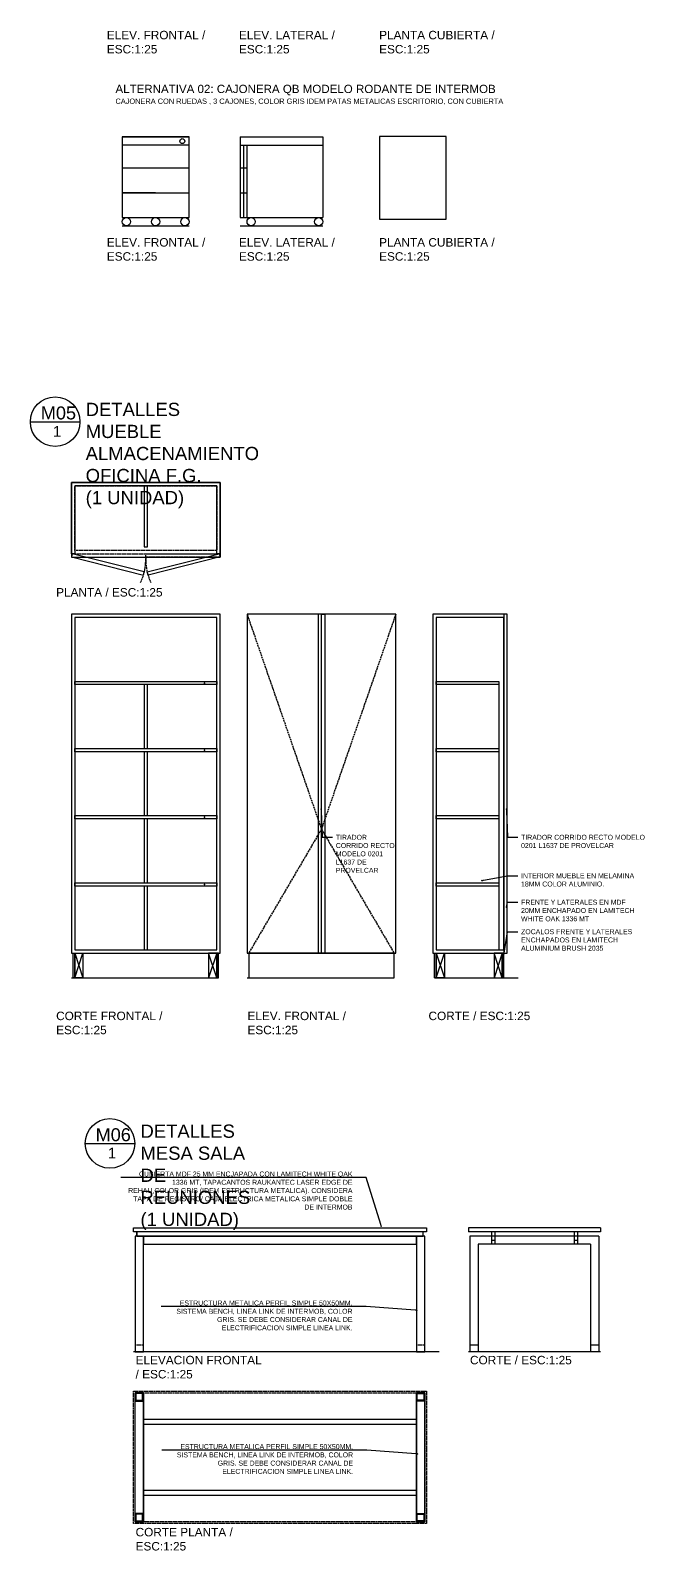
# Model space of a CAD drawing. Header units: millimetres. Extents: x 69942 to 103169, y 109869 to 150283.
# Drawn here: x 71195 to 74913, y 131430 to 140626 of the extents above; entities that cross this region are included whole.
import ezdxf
from ezdxf import colors
from ezdxf.entities.mleader import LeaderData, LeaderLine
from ezdxf.math import Vec2, Vec3

# ---------------------------------------------------------------- set-up
doc = ezdxf.new("R2010")
doc.units = ezdxf.units.MM
doc.header["$MEASUREMENT"] = 0
doc.linetypes.add('ACAD_ISO02W100', pattern=[15, 12, -3])
doc.layers.add('A-MUEBLES', color=1, linetype='Continuous')
doc.layers.add('A_COTAS 25', color=2, linetype='Continuous')
doc.styles.add('ARIAL', font='arial.ttf')
doc.styles.add('FMZ 100', font='arial.ttf', dxfattribs={"height": 16})
doc.styles.add('FMZ 20', font='arial.ttf', dxfattribs={"height": 3.2})

# ---------------------------------------------------------------- blocks, each defined once
blk = doc.blocks.new('_DOT')
at = {"color": 0, "linetype": 'ByBlock'}
blk.add_line((-0.5, 0), (-1, 0), dxfattribs=at)
at = {"color": 0, "linetype": 'ByBlock', "const_width": 0.5}
blk.add_lwpolyline([(-0.25, 0, 1), (0.25, 0, 1)], format="xyb", close=True, dxfattribs=at)

msp = doc.modelspace()

# ---------------------------------------------------------------- linework, layer by layer
at = {"layer": 'A-MUEBLES', "linetype": 'Continuous'}
for p, q in [((71750.6, 139981.1), (72155.6, 139981.1)), ((72465.2, 139981.1), (72465.2, 139493.6)), ((72465.2, 139981.1), (72965.2, 139981.1)), ((72965.2, 139981.1), (72965.2, 139493.6)), ((72155.6, 139931.1), (71750.6, 139931.1)), ((72465.2, 139931.1), (72965.2, 139931.1)), ((72485.2, 139931.1), (72485.2, 139493.6)), ((72505.2, 139931.1), (72505.2, 139493.6)), ((71750.6, 139793.6), (72155.6, 139793.6)), ((72465.2, 139793.6), (72505.2, 139793.6)), ((71953.1, 139643.6), (71750.6, 139643.6)), ((71750.6, 139643.6), (72155.6, 139643.6)), ((72465.2, 139643.6), (72505.2, 139643.6)), ((71750.6, 139493.6), (72155.6, 139493.6)), ((72465.2, 139493.6), (72965.2, 139493.6)), ((72465.2, 139443.6), (72965.2, 139443.6)), ((71819.4, 133358.2), (71819.4, 133383.2)), ((73592, 133358.2), (71819.4, 133358.2)), ((71839.4, 133333.2), (71839.4, 133358.2)), ((74645.8, 133383.2), (73845.8, 133383.2)), ((73845.8, 133383.2), (73845.8, 133358.2)), ((74645.8, 133358.2), (73845.8, 133358.2)), ((74635.8, 133333.2), (73855.8, 133333.2)), ((73855.8, 133333.2), (73855.8, 132633.2)), ((73985.8, 133358.2), (73985.8, 133283.2)), ((74005.8, 133358.2), (74005.8, 133283.2)), ((74485.8, 133358.2), (74485.8, 133283.2)), ((74505.8, 133358.2), (74505.8, 133283.2)), ((74635.8, 133333.2), (74635.8, 132633.2)), ((74645.8, 133383.2), (74645.8, 133358.2)), ((74585.8, 133283.2), (73905.8, 133283.2)), ((73905.8, 133283.2), (73905.8, 132633.2)), ((73985.8, 133308.2), (74005.8, 133308.2)), ((74485.8, 133308.2), (74505.8, 133308.2)), ((74585.8, 133283.2), (74585.8, 132633.2)), ((73669.4, 132633.2), (71819.4, 132633.2)), ((74645.8, 132633.2), (73845.8, 132633.2)), ((73905.8, 132673.2), (73855.8, 132673.2)), ((74635.8, 132673.2), (74585.8, 132673.2)), ((71879.4, 131605), (71879.4, 132385)), ((73532, 131605), (73532, 132385)), ((71879.4, 132225), (73532, 132225)), ((71879.4, 132195), (73532, 132195)), ((71879.4, 131795), (73532, 131795)), ((71879.4, 131765), (73532, 131765))]:
    msp.add_line(p, q, dxfattribs=at)
at = {"layer": 'A-MUEBLES', "linetype": 'ACAD_ISO02W100'}
for p, q in [((71879.4, 132673.2), (71829.4, 132673.2)), ((73582, 132673.2), (73532, 132673.2))]:
    msp.add_line(p, q, dxfattribs=at)
at = {"layer": 'A-MUEBLES', "linetype": 'Continuous'}
for points in [[(72155.6, 139931.1), (72155.6, 139981.1), (71750.6, 139981.1), (71750.6, 139931.1)], [(71750.6, 139981.1), (71750.6, 139493.6)], [(72155.6, 139493.6), (72155.6, 139981.1)], [(71750.6, 139443.6), (72155.6, 139443.6)], [(71195.3, 138259), (71495.3, 138259)], [(74031.2, 136688.3), (74031.2, 135064.3)], [(71463.4, 135044.3), (71513.4, 134894.3)], [(71463.4, 134894.3), (71513.4, 135044.3)], [(72323.4, 135044.3), (72273.4, 134894.3)], [(72323.4, 134894.3), (72273.4, 135044.3)], [(73651.2, 135044.3), (73701.2, 134894.3)], [(73651.2, 134894.3), (73701.2, 135044.3)], [(74051.2, 135044.3), (74001.2, 134894.3)], [(74051.2, 134894.3), (74001.2, 135044.3)], [(71443.4, 134894.3), (72333.4, 134894.3)], [(72506.6, 134894.3), (73396.6, 134894.3)], [(73641.2, 134894.3), (74146.4, 134894.3)], [(71527, 133893.2), (71827, 133893.2)]]:
    msp.add_lwpolyline(points, dxfattribs=at)
for points in [[(73307.3, 139483.1), (73712.3, 139483.1), (73712.3, 139983.1), (73307.3, 139983.1)], [(72343.4, 137890.4), (71443.4, 137890.4), (71443.4, 137440.4), (72343.4, 137440.4)], [(71443.4, 137460.4), (71443.4, 137890.4), (72343.4, 137890.4), (72343.4, 137460.4), (72323.4, 137460.4), (72323.4, 137870.4), (71463.4, 137870.4), (71463.4, 137460.4)], [(71883.4, 137870.4), (71883.4, 137502.9), (71903.4, 137502.9), (71903.4, 137870.4)], [(71884.6, 137350.2), (71448.3, 137460.4), (71443.4, 137441), (71879.7, 137330.8)], [(71902.3, 137350.2), (72338.5, 137460.4), (72343.4, 137441), (71907.2, 137330.8)], [(72343.4, 137094.3), (71443.4, 137094.3), (71443.4, 135044.3), (72343.4, 135044.3)], [(72323.4, 137074.3), (71463.4, 137074.3), (71463.4, 135064.3), (72323.4, 135064.3)], [(73406.6, 137094.3), (72506.6, 137094.3), (72506.6, 135044.3), (73406.6, 135044.3)], [(72506.6, 135044.3), (72956.6, 135044.3), (72956.6, 137094.3), (72506.6, 137094.3)], [(72956.6, 135044.3), (72956.6, 137094.3), (72936.6, 137094.3), (72936.6, 135044.3)], [(72956.6, 135044.3), (72956.6, 137094.3), (72976.6, 137094.3), (72976.6, 135044.3)], [(74081.2, 137094.3), (73631.2, 137094.3), (73631.2, 135044.3), (74081.2, 135044.3)], [(74061.2, 137074.3), (73651.2, 137074.3), (73651.2, 135064.3), (74061.2, 135064.3)], [(74081.2, 135044.3), (74081.2, 137094.3), (74061.2, 137094.3), (74061.2, 135044.3)], [(71463.4, 136688.3), (72323.4, 136688.3), (72323.4, 136668.3), (71463.4, 136668.3)], [(71883.4, 136668.3), (71883.4, 136282.3), (71903.4, 136282.3), (71903.4, 136668.3)], [(73651.2, 136688.3), (74031.2, 136688.3), (74031.2, 136668.3), (73651.2, 136668.3)], [(71463.4, 136282.3), (72323.4, 136282.3), (72323.4, 136262.3), (71463.4, 136262.3)], [(73651.2, 136282.3), (74031.2, 136282.3), (74031.2, 136262.3), (73651.2, 136262.3)], [(71883.4, 136262.3), (71883.4, 135876.3), (71903.4, 135876.3), (71903.4, 136262.3)], [(71463.4, 135876.3), (72323.4, 135876.3), (72323.4, 135856.3), (71463.4, 135856.3)], [(71883.4, 135856.3), (71883.4, 135470.3), (71903.4, 135470.3), (71903.4, 135856.3)], [(73651.2, 135876.3), (74031.2, 135876.3), (74031.2, 135856.3), (73651.2, 135856.3)], [(71463.4, 135470.3), (72323.4, 135470.3), (72323.4, 135450.3), (71463.4, 135450.3)], [(71883.4, 135450.3), (71883.4, 135064.3), (71903.4, 135064.3), (71903.4, 135450.3)], [(73651.2, 135470.3), (74031.2, 135470.3), (74031.2, 135450.3), (73651.2, 135450.3)], [(71453.4, 134894.3), (71453.4, 135044.3), (71463.4, 135044.3), (71463.4, 134894.3)], [(71463.4, 134894.3), (71463.4, 135044.3), (71513.4, 135044.3), (71513.4, 134894.3)], [(72323.4, 134894.3), (72323.4, 135044.3), (72273.4, 135044.3), (72273.4, 134894.3)], [(72333.4, 134894.3), (72333.4, 135044.3), (72323.4, 135044.3), (72323.4, 134894.3)], [(72516.6, 134894.3), (73396.6, 134894.3), (73396.6, 135044.3), (72516.6, 135044.3)], [(73641.2, 134894.3), (73641.2, 135044.3), (73651.2, 135044.3), (73651.2, 134894.3)], [(73651.2, 134894.3), (73651.2, 135044.3), (73701.2, 135044.3), (73701.2, 134894.3)], [(74051.2, 134894.3), (74051.2, 135044.3), (74001.2, 135044.3), (74001.2, 134894.3)], [(74061.2, 134894.3), (74061.2, 135044.3), (74051.2, 135044.3), (74051.2, 134894.3)], [(71819.4, 133358.2), (71819.4, 133383.2), (73592, 133383.2), (73592, 133358.2)], [(71829.4, 132633.2), (71879.4, 132633.2), (71879.4, 133333.2), (71829.4, 133333.2)], [(71839.4, 133333.2), (73572, 133333.2), (73572, 133358.2), (71839.4, 133358.2)], [(71879.4, 133333.2), (71879.4, 133283.2), (73532, 133283.2), (73532, 133333.2)], [(73532, 132633.2), (73582, 132633.2), (73582, 133333.2), (73532, 133333.2)], [(71829.4, 132335), (71879.4, 132335), (71879.4, 132385), (71829.4, 132385)], [(71879.4, 131605), (71829.4, 131605), (71829.4, 132385), (71879.4, 132385)], [(71834.4, 132340), (71874.4, 132340), (71874.4, 132380), (71834.4, 132380)], [(73582, 132335), (73532, 132335), (73532, 132385), (73582, 132385)], [(73532, 131605), (73582, 131605), (73582, 132385), (73532, 132385)], [(73577, 132340), (73537, 132340), (73537, 132380), (73577, 132380)], [(71829.4, 131605), (71879.4, 131605), (71879.4, 131655), (71829.4, 131655)], [(71834.4, 131610), (71874.4, 131610), (71874.4, 131650), (71834.4, 131650)], [(73582, 131605), (73532, 131605), (73532, 131655), (73582, 131655)], [(73577, 131610), (73537, 131610), (73537, 131650), (73577, 131650)]]:
    msp.add_lwpolyline(points, close=True, dxfattribs=at)
at = {"layer": 'A-MUEBLES', "linetype": 'ACAD_ISO02W100'}
for points in [[(72323.4, 137870.4), (71463.4, 137870.4), (71463.4, 137460.4), (72323.4, 137460.4)], [(71463.4, 137870.4), (72323.4, 137870.4), (72323.4, 137480.4), (71463.4, 137480.4), (71463.4, 137870.4)], [(71893.4, 137460.4), (72343.4, 137460.4), (72343.4, 137440.4), (71893.4, 137440.4)]]:
    msp.add_lwpolyline(points, close=True, dxfattribs=at)
at = {"layer": 'A-MUEBLES', "color": 252, "linetype": 'ACAD_ISO02W100', "true_color": 0x7a898f}
for points in [[(72506.6, 137094.3), (72956.6, 135794.3), (72516.6, 135044.3)], [(73406.6, 137094.3), (72956.6, 135794.3), (73396.6, 135044.3)]]:
    msp.add_lwpolyline(points, dxfattribs=at)
for points in [[(71819.4, 132395), (73592, 132395), (73592, 131595), (71819.4, 131595)], [(71829.4, 132385), (73582, 132385), (73582, 131605), (71829.4, 131605)]]:
    msp.add_lwpolyline(points, close=True, dxfattribs=at)
at = {"layer": 'A-MUEBLES', "linetype": 'Continuous'}
for centre, radius in [((72114.8, 139956.1), 15), ((71776.6, 139468.6), 25), ((71953.1, 139468.6), 25), ((72130.6, 139468.6), 25), ((72531.3, 139468.6), 25), ((72940.2, 139468.6), 25), ((71345.3, 138259), 150), ((71677, 133893.2), 150)]:
    msp.add_circle(centre, radius, dxfattribs=at)
at = {"layer": 'A-MUEBLES', "linetype": 'ACAD_ISO02W100'}
for centre, start, end in [((71556.3, 137427.8), 335.14132, 2.1451), ((72230.6, 137427.8), 177.8549, 204.85868)]:
    msp.add_arc(centre, 337.4, start, end, dxfattribs=at)
at = {"layer": 'A-MUEBLES', "linetype": 'Continuous'}
for p in [(72249, 136678.3), (72249, 136272.3), (72249, 135866.3), (72249, 135460.3)]:
    msp.add_point(p, dxfattribs=at)

# ---------------------------------------------------------------- texts
at = {"layer": 'A-MUEBLES', "linetype": 'Continuous', "attachment_point": 1, "style": 'FMZ 100'}
for s, width, insert, char_height in [('M05', 15.63, (71258.5, 138351), 78.4), ('1', 40.372, (71332.3, 138233.1), 65), ('M06', 15.63, (71590.1, 133985.2), 78.4), ('1', 40.372, (71663.9, 133867.3), 65)]:
    msp.add_mtext_dynamic_manual_height_columns(s, width=width, gutter_width=80, heights=[0], dxfattribs=dict(at, insert=insert, char_height=char_height))
at = {"layer": 'A_COTAS 25', "attachment_point": 1, "style": 'ARIAL'}
for s, insert, char_height in [('ELEV. FRONTAL / \\PESC:1:25', (71657.7, 140623.1), 51.2), ('ELEV. LATERAL / \\PESC:1:25', (72457.5, 140623.1), 51.2), ('PLANTA CUBIERTA / \\PESC:1:25', (73305.8, 140623.1), 51.2), ('ELEV. FRONTAL / \\PESC:1:25', (71657.7, 139369.4), 51.2), ('ELEV. LATERAL / \\PESC:1:25', (72457.5, 139369.4), 51.2), ('PLANTA CUBIERTA / \\PESC:1:25', (73305.8, 139369.4), 51.2), ('DETALLES MUEBLE ALMACENAMIENTO OFICINA F.G. \\P(1 UNIDAD)', (71529.8, 138373.4), 80), ('PLANTA / ESC:1:25', (71351.1, 137252.6), 51.2), ('CORTE FRONTAL / ESC:1:25', (71351.1, 134690.4), 51.2), ('ELEV. FRONTAL / ESC:1:25', (72508.9, 134690.4), 51.2), ('CORTE / ESC:1:25', (73604.6, 134690.4), 51.2), ('DETALLES MESA SALA DE REUNIONES\\P(1 UNIDAD)', (71861.5, 134007.5), 80), ('ELEVACION FRONTAL / ESC:1:25', (71832, 132608.4), 51.2), ('CORTE / ESC:1:25', (73855.8, 132608.4), 51.2), ('CORTE PLANTA / ESC:1:25', (71832, 131567.7), 51.2)]:
    msp.add_mtext_dynamic_manual_height_columns(s, width=789.738, gutter_width=40, heights=[0], dxfattribs=dict(at, insert=insert, char_height=char_height))
at = {"layer": 'A_COTAS 25', "linetype": 'Continuous', "insert": (71710.2, 140296.9), "char_height": 32, "width": 5088.281, "attachment_point": 1, "style": 'FMZ 20'}
msp.add_mtext('\\A1;{\\H1.5625x;ALTERNATIVA 02: CAJONERA QB MODELO RODANTE DE INTERMOB}          \\PCAJONERA CON RUEDAS , 3 CAJONES, COLOR GRIS IDEM PATAS METALICAS ESCRITORIO, CON CUBIERTA', dxfattribs=at)

# ---------------------------------------------------------------- leaders
at = {"layer": 'A_COTAS 25'}
ml = msp.add_multileader_mtext('Standard', dxfattribs=at)
ml.set_content('\\A1;{\\fArial|b0|i0|c0|p34;TIRADOR CORRIDO RECTO MODELO 0201 L1637 DE PROVELCAR}', color=256)
ml.set_leader_properties()
ml.set_arrow_properties(name='DOT')
ml.build(insert=Vec2(0, 0))
ml.multileader.update_dxf_attribs({"text_right_attachment_type": 6, "dogleg_length": 0.36, "arrow_head_size": 10})
ctx = ml.context
ctx.base_point, ctx.char_height, ctx.arrow_head_size, ctx.landing_gap_size, ctx.plane_origin = Vec3(73023.7, 135744.9), 30, 10, 20, Vec3(72202.7, 135876.7)
ctx.right_attachment = 6
notes = []
notes.append((ctx, [(1, (1, 1, 0), (72961.5, 135744.9), (1, 0), 62.2, [(0, [(72955.3, 135915.6)], 0, [])])]))
ctx.mtext.insert, ctx.mtext.width, ctx.mtext.flow_direction = Vec3(73043.7, 135760.2), 362.953, 5
ml = msp.add_multileader_mtext('Standard', dxfattribs=at)
ml.set_content('\\A1;{\\fArial|b0|i0|c0|p34;TIRADOR CORRIDO RECTO MODELO 0201 L1637 DE PROVELCAR}', color=256)
ml.set_leader_properties()
ml.set_arrow_properties(name='DOT')
ml.build(insert=Vec2(0, 0))
ml.multileader.update_dxf_attribs({"text_right_attachment_type": 6, "dogleg_length": 0.36, "arrow_head_size": 10})
ctx = ml.context
ctx.base_point, ctx.char_height, ctx.arrow_head_size, ctx.landing_gap_size, ctx.plane_origin = Vec3(74144.9, 135744.9), 30, 10, 20, Vec3(73323.9, 135876.7)
ctx.right_attachment = 6
notes.append((ctx, [(1, (1, 1, 0), (74082.7, 135744.9), (1, 0), 62.2, [(0, [(74076.5, 135915.6)], 0, [])])]))
ctx.mtext.insert, ctx.mtext.width, ctx.mtext.flow_direction = Vec3(74164.9, 135760.2), 747.633, 5
ml = msp.add_multileader_mtext('Standard', dxfattribs=at)
ml.set_content('\\A1;{\\fArial|b0|i0|c0|p34;INTERIOR MUEBLE EN MELAMINA 18MM COLOR ALUMINIO.}', color=256)
ml.set_leader_properties()
ml.set_arrow_properties(name='DOT')
ml.build(insert=Vec2(0, 0))
ml.multileader.update_dxf_attribs({"text_right_attachment_type": 6, "dogleg_length": 0.36, "arrow_head_size": 10})
ctx = ml.context
ctx.base_point, ctx.char_height, ctx.arrow_head_size, ctx.landing_gap_size, ctx.plane_origin = Vec3(74144.9, 135512.2), 30, 10, 20, Vec3(73323.9, 135644)
ctx.right_attachment = 6
notes.append((ctx, [(1, (1, 1, 0), (74082.7, 135512.2), (1, 0), 62.2, [(0, [(73928.1, 135483.1)], 0, [])])]))
ctx.mtext.insert, ctx.mtext.width, ctx.mtext.flow_direction = Vec3(74164.9, 135527.5), 747.633, 5
ml = msp.add_multileader_mtext('Standard', dxfattribs=at)
ml.set_content('\\A1;{\\fArial|b0|i0|c0|p34;FRENTE Y LATERALES EN MDF 20MM ENCHAPADO EN LAMITECH WHITE OAK 1336 MT}', color=256)
ml.set_leader_properties()
ml.set_arrow_properties(name='DOT')
ml.build(insert=Vec2(0, 0))
ml.multileader.update_dxf_attribs({"text_right_attachment_type": 6, "dogleg_length": 0.36, "arrow_head_size": 10})
ctx = ml.context
ctx.base_point, ctx.char_height, ctx.arrow_head_size, ctx.landing_gap_size, ctx.plane_origin = Vec3(74144.9, 135352), 30, 10, 20, Vec3(73323.9, 135483.8)
ctx.right_attachment = 6
notes.append((ctx, [(1, (1, 1, 0), (74082.7, 135352), (1, 0), 62.2, [(0, [(74076.5, 135322.9)], 0, [])])]))
ctx.mtext.insert, ctx.mtext.width, ctx.mtext.flow_direction = Vec3(74164.9, 135367.3), 747.633, 5
ml = msp.add_multileader_mtext('Standard', dxfattribs=at)
ml.set_content('\\A1;{\\fArial|b0|i0|c0|p34;ZOCALOS FRENTE Y LATERALES ENCHAPADOS EN LAMITECH ALUMINIUM BRUSH 2035}', color=256)
ml.set_leader_properties()
ml.set_arrow_properties(name='DOT')
ml.build(insert=Vec2(0, 0))
ml.multileader.update_dxf_attribs({"text_right_attachment_type": 6, "dogleg_length": 0.36, "arrow_head_size": 10})
ctx = ml.context
ctx.base_point, ctx.char_height, ctx.arrow_head_size, ctx.landing_gap_size, ctx.plane_origin = Vec3(74144.9, 135173.8), 30, 10, 20, Vec3(73323.9, 135305.6)
ctx.right_attachment = 6
notes.append((ctx, [(1, (1, 1, 0), (74082.7, 135173.8), (1, 0), 62.2, [(0, [(74051.2, 134969.3)], 0, [])])]))
ctx.mtext.insert, ctx.mtext.width, ctx.mtext.flow_direction = Vec3(74164.9, 135189.1), 747.633, 5
ml = msp.add_multileader_mtext('Standard', dxfattribs=at)
ml.set_content('\\A1;{\\fArial|b0|i0|c0|p34;CUBIERTA MDF 25 MM ENCJAPADA CON LAMITECH WHITE OAK 1336 MT, TAPACANTOS RAUKANTEC LASER EDGE DE REHAU,COLOR GRIS (IDEM ESTRUCTURA METALICA). CONSIDERA TAPA DE REGISTRO/ CAJA ELECTRICA METALICA SIMPLE DOBLE DE INTERMOB  }', color=256)
ml.set_leader_properties()
ml.set_arrow_properties(name='DOT')
ml.build(insert=Vec2(0, 0))
ml.multileader.update_dxf_attribs({"text_right_attachment_type": 6, "dogleg_length": 0.36, "arrow_head_size": 10})
ctx = ml.context
ctx.base_point, ctx.char_height, ctx.arrow_head_size, ctx.landing_gap_size, ctx.plane_origin = Vec3(71770.5, 133708.2), 30, 10, 20, Vec3(73985.8, 133819.2)
ctx.right_attachment, ctx.text_align_type = 6, 2
notes.append((ctx, [(1, (1, 1, 0), (73227, 133687.4), (-1, 0), 62.2, [(0, [(73318.2, 133393.5)], 0, [])])]))
ctx.mtext.insert, ctx.mtext.width, ctx.mtext.alignment, ctx.mtext.flow_direction = Vec3(73144.8, 133723.4), 1387.38, 3, 5
ml = msp.add_multileader_mtext('Standard', dxfattribs=at)
ml.set_content('\\A1;{\\fArial|b0|i0|c0|p34;ESTRUCTURA METALICA PERFIL SIMPLE 50X50MM, SISTEMA BENCH, LINEA LINK DE INTERMOB, COLOR GRIS. SE DEBE CONSIDERAR CANAL DE ELECTRIFICACION SIMPLE LINEA LINK.}', color=256)
ml.set_leader_properties()
ml.set_arrow_properties(name='DOT')
ml.build(insert=Vec2(0, 0))
ml.multileader.update_dxf_attribs({"text_right_attachment_type": 6, "dogleg_length": 0.36, "arrow_head_size": 10})
ctx = ml.context
ctx.base_point, ctx.char_height, ctx.arrow_head_size, ctx.landing_gap_size, ctx.plane_origin = Vec3(72060.7, 132927.8), 30, 10, 20, Vec3(73985.8, 133038.8)
ctx.right_attachment, ctx.text_align_type = 6, 2
notes.append((ctx, [(1, (1, 1, 0), (73227, 132907.1), (-1, 0), 62.2, [(0, [(73533.8, 132883.8)], 0, [])])]))
ctx.mtext.insert, ctx.mtext.width, ctx.mtext.alignment, ctx.mtext.flow_direction = Vec3(73144.8, 132943.1), 1146.78, 3, 5
ml = msp.add_multileader_mtext('Standard', dxfattribs=at)
ml.set_content('\\A1;{\\fArial|b0|i0|c0|p34;ESTRUCTURA METALICA PERFIL SIMPLE 50X50MM, SISTEMA BENCH, LINEA LINK DE INTERMOB, COLOR GRIS. SE DEBE CONSIDERAR CANAL DE ELECTRIFICACION SIMPLE LINEA LINK.}', color=256)
ml.set_leader_properties()
ml.set_arrow_properties(name='DOT')
ml.build(insert=Vec2(0, 0))
ml.multileader.update_dxf_attribs({"text_right_attachment_type": 6, "dogleg_length": 0.36, "arrow_head_size": 10})
ctx = ml.context
ctx.base_point, ctx.char_height, ctx.arrow_head_size, ctx.landing_gap_size, ctx.plane_origin = Vec3(72064.3, 132059.3), 30, 10, 20, Vec3(73989.4, 132170.3)
ctx.right_attachment, ctx.text_align_type = 6, 2
notes.append((ctx, [(1, (1, 1, 0), (73230.6, 132038.6), (-1, 0), 62.2, [(0, [(73537.4, 132015.3)], 0, [])])]))
ctx.mtext.insert, ctx.mtext.width, ctx.mtext.alignment, ctx.mtext.flow_direction = Vec3(73148.4, 132074.6), 1146.78, 3, 5
for ctx, leaders in notes:
    for number, flags, end, landing, length, lines in leaders:
        leader = LeaderData()
        leader.index, (leader.has_last_leader_line, leader.has_dogleg_vector, leader.attachment_direction) = number, flags
        leader.last_leader_point, leader.dogleg_vector, leader.dogleg_length = Vec3(end), Vec3(landing), length
        for number, points, colour, breaks in lines:
            line = LeaderLine()
            line.index, line.vertices, line.color, line.breaks = number, Vec3.list(points), colors.encode_raw_color(colour), breaks
            leader.lines.append(line)
        ctx.leaders.append(leader)

doc.saveas('drawing.dxf')
